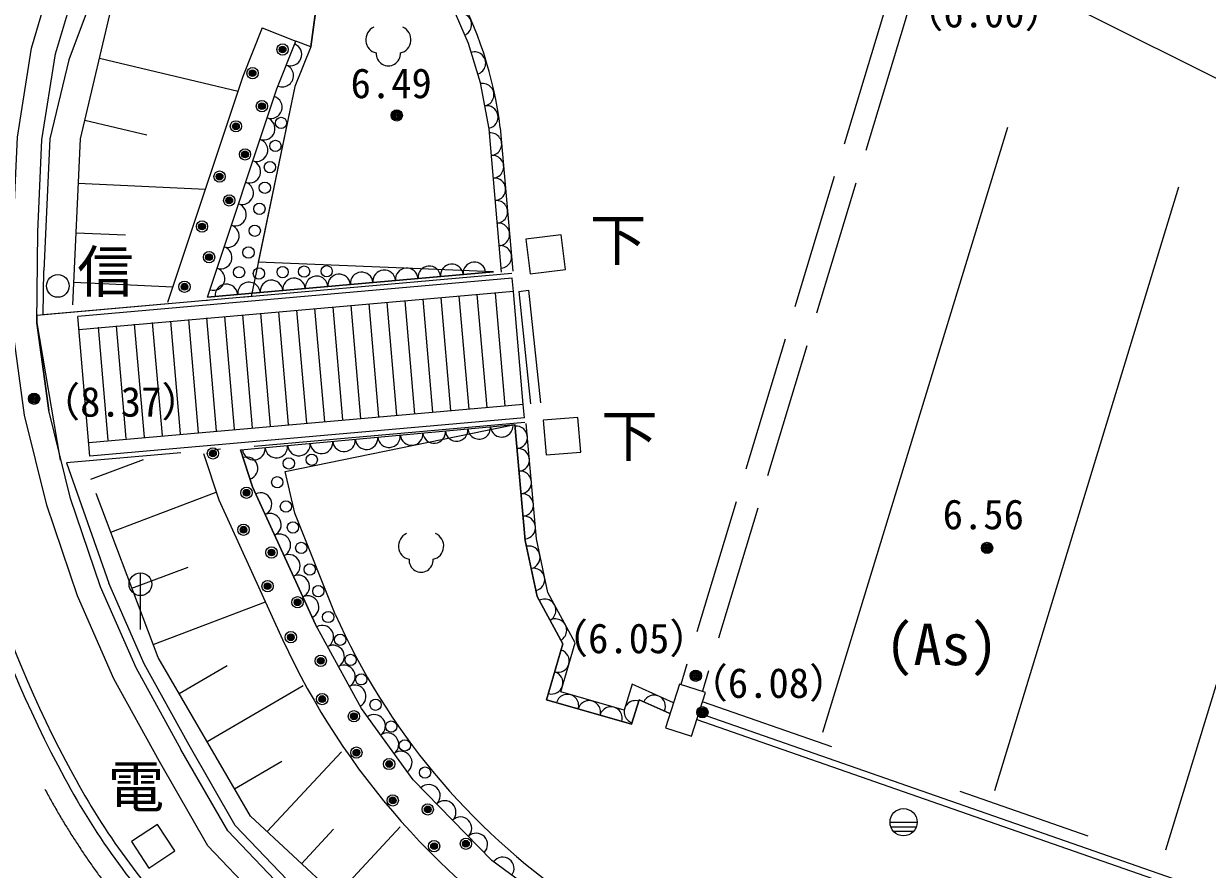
# Model space of a CAD drawing. Units: millimetres, scale not verified. Extents: x -205696 to 203092, y -138500 to 138701.
# Drawn here: x -54431 to -28279, y -12751 to 5923 of the extents above; entities that cross this region are included whole.
import ezdxf
from ezdxf.enums import TextEntityAlignment as Align

# ---------------------------------------------------------------- set-up
doc = ezdxf.new("R2010")
doc.units = ezdxf.units.MM
doc.header["$LTSCALE"] = 500
doc.header["$PDMODE"] = 32
doc.header["$PDSIZE"] = 250
for name, pattern in [('DASHED', [7.5, 6, -1.5]), ('DASHED_SPACED', [12, 6, -6]), ('LONG_DASHED_DOTTED', [15.25, 12, -1.5, 0.25, -1.5])]:
    doc.linetypes.add(name, pattern=pattern)
for name, color, linetype, lineweight in [('0-0_S-SUV', 7, 'Continuous', 13), ('0-3_S-SUV-FRAM', 7, 'Continuous', 13), ('0-A', 1, 'Continuous', 15)]:
    doc.layers.add(name, color=color, linetype=linetype, lineweight=lineweight)
doc.styles.add('ＭＳ ゴシック', font='')
doc.styles.get('ＭＳ ゴシック').set_extended_font_data('MS Gothic')

msp = doc.modelspace()

# ---------------------------------------------------------------- linework, layer by layer
at = {"layer": '0-0_S-SUV'}
for p, q in [((-49164.9, 5831.7), (-48420.4, 5539)), ((-48083.4, 5410), (-48420.4, 5539)), ((-48083.4, 5410), (-48441.4, 4534)), ((-48441.4, 4534), (-49248.4, 656.9)), ((-43900.3, 3619.9), (-43621.3, 457.9)), ((-43611.3, 8.9), (-53209.5, -837.1)), ((-46186, -2725.6), (-46401, -231.6)), ((-45787.5, -2691.3), (-46002.5, -197.3)), ((-45389, -2656.9), (-45604, -162.9)), ((-44990.5, -2622.6), (-45205.5, -128.5)), ((-44591.9, -2588.2), (-44806.9, -94.2)), ((-44193.4, -2553.9), (-44408.4, -59.8)), ((-43794.9, -2519.5), (-44009.9, -25.5)), ((-49374.3, -3000.5), (-49589.3, -506.4)), ((-48975.7, -2966.1), (-49190.7, -472.1)), ((-48577.2, -2931.8), (-48792.2, -437.7)), ((-48178.7, -2897.4), (-48393.7, -403.4)), ((-47780.2, -2863.1), (-47995.2, -369)), ((-47381.6, -2828.7), (-47596.6, -334.7)), ((-46983.1, -2794.4), (-47198.1, -300.3)), ((-46584.6, -2760), (-46799.6, -266)), ((-53620.5, -3718.1), (-54140.5, -636.1)), ((-52562.5, -3275.3), (-52777.5, -781.3)), ((-52164, -3241), (-52379, -746.9)), ((-51765.4, -3206.6), (-51980.4, -712.6)), ((-51366.9, -3172.3), (-51581.9, -678.2)), ((-50968.4, -3137.9), (-51183.4, -643.9)), ((-50569.9, -3103.5), (-50784.9, -609.5)), ((-50171.3, -3069.2), (-50386.3, -575.2)), ((-49772.8, -3034.8), (-49987.8, -540.8)), ((-43396.4, -2485.2), (-52994.5, -3331.1)), ((-42952.1, -2835.7), (-42888.3, -3600.2)), ((-49639.4, -3487.2), (-43576.4, -2928.3)), ((-47548.4, -7118.2), (-48437.4, -4887.2)), ((-51852.5, -7456.2), (-51852.5, -6206.2)), ((-39505.3, -9304.3), (23099.6, -31105.8)), ((-39554.6, -9445.9), (23050.2, -31247.5)), ((-35290.3, -11711.3), (-34690.2, -11711.3)), ((-35020.3, -11711.3), (-34690.2, -11711.3)), ((-35273.1, -11811.3), (-34707.4, -11811.3)), ((-35213.9, -11911.3), (-34766.6, -11911.3))]:
    msp.add_line(p, q, dxfattribs=at)
at = {"layer": '0-0_S-SUV', "lineweight": 25}
for p, q in [((-32692.2, 3630.9), (-36780.3, -9730.3)), ((-32977.2, -11008.3), (-28907.1, 2323.9)), ((-29196.2, -12319.4), (-25120.1, 1009.8))]:
    msp.add_line(p, q, dxfattribs=at)
at = {"layer": '0-0_S-SUV', "linetype": 'LONG_DASHED_DOTTED'}
for p, q in [((-54001.5, -507.2), (-53984.8, 475.4)), ((-43646.1, 405.5), (-54001.5, -507.2)), ((-43360.6, -2883.8), (-53486.7, -3776.3)), ((-53486.7, -3776.3), (-52552.7, -6435.6))]:
    msp.add_line(p, q, dxfattribs=at)
at = {"layer": '0-0_S-SUV', "linetype": 'DASHED'}
msp.add_line((-43494.3, 10.9), (-43230.3, -2473.2), dxfattribs=at)
at = {"layer": '0-0_S-SUV', "linetype": 'DASHED_SPACED'}
msp.add_line((-39416.5, -9049.3), (23188.4, -30850.8), dxfattribs=at)
at = {"layer": '0-0_S-SUV', "linetype": 'DASHED'}
for points in [[(-25954.3, 26550.2), (-31798.6, 18339.5), (-35437.1, 6134.7), (-39911.9, -8672.6)], [(-25547, 26260.2), (-31343.1, 18117.1), (-34958.2, 5990.9), (-39433.3, -8817.3)], [(-51429.5, -10373.3), (-52438.5, -8546.2), (-53244.5, -6713.2), (-53918.5, -4713.2), (-54412.5, -2723.1), (-54684.5, -714.1), (-54664.5, 1337.9), (-54570.5, 3415), (-54258.5, 5380), (-53644.5, 7443), (-52793.5, 9274), (-51553.4, 11439.1), (-47305.3, 17799.2), (-44000.3, 22669.2)], [(-48083.4, 5410), (-47912.4, 6717), (-50930.4, 9947.1)], [(-43494.3, 10.9), (-43277.3, 35.9), (-43013.3, -2448.2)], [(-48979.5, -13677.3), (-50362.2, -12232.3), (-51429.5, -10373.3)]]:
    msp.add_lwpolyline(points, dxfattribs=at)
at = {"layer": '0-0_S-SUV'}
for points in [[(-50952.4, -10109.8), (-51949.5, -8304.3), (-52735.8, -6516.1), (-53394.9, -4560.2), (-53876.4, -2620.6), (-54139.2, -680), (-54119.6, 1322.9), (-54027.4, 3359.7), (-53725.9, 5259), (-53133.5, 7249.4), (-52309, 9023.3), (-51089.8, 11151.9), (-46853.3, 17494.8), (-43550.4, 22361.6)], [(-54424.5, 17828.2), (-25623.3, 3497.3), (-11248.1, 3497.3)], [(-49164.9, 5831.7), (-49588.6, 4754.2), (-51254.6, -236)], [(-50371.4, -117.1), (-48836.4, 4481), (-48420.4, 5539)], [(-50371.4, -117.1), (-44053.4, 445.9), (-49248.4, 656.9)], [(-43369.4, -2784.2), (-43396.4, -2485.2), (-43611.3, 8.9), (-43637.3, 305.9), (-53235.5, -540.1)], [(-43369.4, -2784.2), (-52967.5, -3630.1), (-53235.5, -540.1)], [(-42888.3, -3600.2), (-42121.3, -3536.2), (-42185.1, -2771.7), (-42952.1, -2835.7)], [(-48437.4, -4887.2), (-48653.6, -3964.8), (-43576.4, -2928.3)], [(-43576.4, -2928.3), (-43349.1, -5487.1), (-43088.5, -6728.6), (-42517.3, -7775.3), (-42876.8, -9006.3), (-40998.6, -9544.9), (-40830.6, -9008), (-40172.1, -9301.6)], [(-40070.3, -9073.3), (-40985.3, -8665.3), (-41164.3, -9237.3), (-42566.4, -8835.3), (-42248.4, -7746.2), (-42851.4, -6641.2), (-43101.4, -5450.2), (-43327.4, -2906.2)], [(-50455.1, -3565.5), (-50121.1, -4595.1), (-48709.8, -7676.4)], [(-49639.4, -3487.2), (-49374.4, -4304.2), (-47982.4, -7343.2)], [(-48585.7, -13300.5), (-49922.6, -11903.4), (-50956.8, -10101.9)]]:
    msp.add_lwpolyline(points, dxfattribs=at)
at = {"layer": '0-0_S-SUV', "linetype": 'LONG_DASHED_DOTTED'}
for points in [[(-43267.3, 22341.2), (-44099.3, 20858.2), (-50680.4, 11068.1), (-52826.5, 6754), (-53436.5, 5128), (-53850.3, 3378.1), (-53984.8, 475.4)], [(-37366.3, -19899.1), (-43687.6, -16616.3), (-45363, -15616.7), (-48450.5, -13152.6), (-49761.2, -11782.7), (-50778.1, -10011.6), (-51770.1, -8215.5), (-52552.7, -6435.6)]]:
    msp.add_lwpolyline(points, dxfattribs=at)
at = {"layer": '0-0_S-SUV'}
for points in [[(-42459.3, 495.9), (-42557.3, 1260.9), (-43338.1, 1160.9), (-43240.1, 395.9)], [(-39364.3, -8845.3), (-39938.3, -8661.3), (-40247.7, -9626.3), (-39673.7, -9810.3)], [(-51666.5, -12722.3), (-51092.5, -12345.3), (-51475.8, -11761.7), (-52049.8, -12138.7)]]:
    msp.add_lwpolyline(points, close=True, dxfattribs=at)
for centre, radius in [((-48711.7, 5352.5), 75), ((-48711.7, 5352.5), 60), ((-48711.7, 5352.5), 45), ((-48711.7, 5352.5), 30), ((-48711.7, 5352.5), 15), ((-48711.7, 5352.5), 10), ((-49374, 4830.6), 75), ((-49374, 4830.6), 60), ((-49374, 4830.6), 45), ((-49374, 4830.6), 30), ((-49374, 4830.6), 15), ((-49374, 4830.6), 10), ((-49166.6, 4101.3), 75), ((-49166.6, 4101.3), 60), ((-49166.6, 4101.3), 45), ((-49166.6, 4101.3), 30), ((-49166.6, 4101.3), 15), ((-49166.6, 4101.3), 10), ((-46189.4, 3896.9), 125), ((-46189.4, 3896.9), 100), ((-46189.4, 3896.9), 75), ((-46189.4, 3896.9), 50), ((-49742, 3656.4), 75), ((-49742, 3656.4), 60), ((-49742, 3656.4), 45), ((-49742, 3656.4), 30), ((-49742, 3656.4), 15), ((-49742, 3656.4), 10), ((-48745.7, 3731.8), 125), ((-46189.4, 3896.9), 25), ((-46189.4, 3896.9), 10), ((-48870.6, 3223.3), 125), ((-49541.3, 3035.9), 75), ((-49541.3, 3035.9), 60), ((-49541.3, 3035.9), 45), ((-49541.3, 3035.9), 30), ((-49541.3, 3035.9), 15), ((-49541.3, 3035.9), 10), ((-48991, 2755), 125), ((-50103.3, 2546.4), 75), ((-50103.3, 2546.4), 60), ((-50103.3, 2546.4), 45), ((-50103.3, 2546.4), 30), ((-50103.3, 2546.4), 15), ((-50103.3, 2546.4), 10), ((-49102.5, 2300), 125), ((-49889.2, 2020), 75), ((-49889.2, 2020), 60), ((-49889.2, 2020), 45), ((-49889.2, 2020), 30), ((-49889.2, 2020), 15), ((-49889.2, 2020), 10), ((-49224.4, 1834.7), 125), ((-50491.4, 1444.6), 75), ((-50491.4, 1444.6), 60), ((-50491.4, 1444.6), 45), ((-50491.4, 1444.6), 30), ((-50491.4, 1444.6), 15), ((-50491.4, 1444.6), 10), ((-49325.5, 1351.4), 125), ((-50335.8, 767.2), 75), ((-50335.8, 767.2), 60), ((-50335.8, 767.2), 45), ((-50335.8, 767.2), 30), ((-49464.5, 870.8), 125), ((-50335.8, 767.2), 15), ((-50335.8, 767.2), 10), ((-49672.7, 433.7), 125), ((-49232.6, 407), 125), ((-48709.3, 436.7), 125), ((-48236.5, 448.6), 125), ((-47736.9, 454.5), 125), ((-53677.5, 130.9), 250), ((-50877.7, 114.9), 75), ((-50877.7, 114.9), 60), ((-50877.7, 114.9), 45), ((-50877.7, 114.9), 30), ((-50877.7, 114.9), 15), ((-50877.7, 114.9), 10), ((-54201.5, -2360.1), 125), ((-54201.5, -2360.1), 100), ((-54201.5, -2360.1), 75), ((-54201.5, -2360.1), 50), ((-54201.5, -2360.1), 25), ((-54201.5, -2360.1), 10), ((-50250.5, -3565.3), 75), ((-50250.5, -3565.3), 60), ((-50250.5, -3565.3), 45), ((-50250.5, -3565.3), 30), ((-50250.5, -3565.3), 15), ((-50250.5, -3565.3), 10), ((-48067.8, -3706.4), 125), ((-48573.3, -3786.7), 125), ((-48829.1, -4203), 125), ((-49507.9, -4435.1), 75), ((-49507.9, -4435.1), 60), ((-49507.9, -4435.1), 45), ((-49507.9, -4435.1), 30), ((-49507.9, -4435.1), 15), ((-49507.9, -4435.1), 10), ((-48637.5, -4739.9), 125), ((-49574.8, -5251.3), 75), ((-49574.8, -5251.3), 60), ((-49574.8, -5251.3), 45), ((-49574.8, -5251.3), 30), ((-48481.9, -5201.8), 125), ((-49574.8, -5251.3), 15), ((-49574.8, -5251.3), 10), ((-48955.9, -5755.6), 75), ((-48955.9, -5755.6), 60), ((-48955.9, -5755.6), 45), ((-48955.9, -5755.6), 30), ((-48955.9, -5755.6), 15), ((-48955.9, -5755.6), 10), ((-48298.7, -5654.2), 125), ((-33146.2, -5654.2), 125), ((-33146.2, -5654.2), 100), ((-33146.2, -5654.2), 75), ((-33146.2, -5654.2), 50), ((-33146.2, -5654.2), 25), ((-33146.2, -5654.2), 10), ((-48111.3, -6130), 125), ((-51852.5, -6456.2), 250), ((-49042.9, -6498.2), 75), ((-49042.9, -6498.2), 60), ((-49042.9, -6498.2), 45), ((-49042.9, -6498.2), 30), ((-49042.9, -6498.2), 15), ((-49042.9, -6498.2), 10), ((-47921.1, -6608.4), 125), ((-48380.5, -6852.8), 75), ((-48380.5, -6852.8), 60), ((-48380.5, -6852.8), 45), ((-48380.5, -6852.8), 30), ((-48380.5, -6852.8), 15), ((-48380.5, -6852.8), 10), ((-47703, -7179.4), 125), ((-48529.4, -7625.6), 75), ((-48529.4, -7625.6), 60), ((-48529.4, -7625.6), 45), ((-47437.9, -7680.2), 125), ((-48529.4, -7625.6), 30), ((-48529.4, -7625.6), 15), ((-48529.4, -7625.6), 10), ((-47867, -8147.5), 75), ((-47867, -8147.5), 60), ((-47867, -8147.5), 45), ((-47207.9, -8128.7), 125), ((-47867, -8147.5), 30), ((-47867, -8147.5), 15), ((-47867, -8147.5), 10), ((-39581.3, -8475.3), 125), ((-46971.9, -8555.9), 125), ((-39581.3, -8475.3), 100), ((-39581.3, -8475.3), 75), ((-39581.3, -8475.3), 50), ((-39581.3, -8475.3), 25), ((-39581.3, -8475.3), 10), ((-47836.9, -8990.5), 75), ((-47836.9, -8990.5), 60), ((-47836.9, -8990.5), 45), ((-47836.9, -8990.5), 30), ((-47836.9, -8990.5), 15), ((-47836.9, -8990.5), 10), ((-46656.7, -9117), 125), ((-47134.4, -9371.8), 75), ((-47134.4, -9371.8), 60), ((-47134.4, -9371.8), 45), ((-47134.4, -9371.8), 30), ((-47134.4, -9371.8), 15), ((-47134.4, -9371.8), 10), ((-39435.3, -9284.3), 125), ((-39435.3, -9284.3), 100), ((-39435.3, -9284.3), 75), ((-39435.3, -9284.3), 50), ((-39435.3, -9284.3), 25), ((-39435.3, -9284.3), 10), ((-46308.4, -9599.1), 125), ((-46010.1, -10015.4), 125), ((-47079.2, -10174.7), 75), ((-47079.2, -10174.7), 60), ((-47079.2, -10174.7), 45), ((-47079.2, -10174.7), 30), ((-47079.2, -10174.7), 15), ((-47079.2, -10174.7), 10), ((-46356.7, -10425.6), 75), ((-46356.7, -10425.6), 60), ((-46356.7, -10425.6), 45), ((-46356.7, -10425.6), 30), ((-46356.7, -10425.6), 15), ((-46356.7, -10425.6), 10), ((-45563.9, -10615), 125), ((-46276.4, -11228.4), 75), ((-46276.4, -11228.4), 60), ((-46276.4, -11228.4), 45), ((-46276.4, -11228.4), 30), ((-46276.4, -11228.4), 15), ((-46276.4, -11228.4), 10), ((-45503.6, -11429.2), 75), ((-45503.6, -11429.2), 60), ((-45503.6, -11429.2), 45), ((-45503.6, -11429.2), 30), ((-45503.6, -11429.2), 15), ((-45503.6, -11429.2), 10), ((-34990.3, -11711.3), 300), ((-45363.1, -12240.4), 75), ((-45363.1, -12240.4), 60), ((-45363.1, -12240.4), 45), ((-45363.1, -12240.4), 30), ((-45363.1, -12240.4), 15), ((-45363.1, -12240.4), 10), ((-44660.6, -12186.9), 75), ((-44660.6, -12186.9), 60), ((-44660.6, -12186.9), 45), ((-44660.6, -12186.9), 30), ((-44660.6, -12186.9), 15), ((-44660.6, -12186.9), 10)]:
    msp.add_circle(centre, radius, dxfattribs=at)
for centre, radius, start, end in [((-38185.1, 1454.2), 18255.6, 151.72378, 186.91288), ((-52684, 2530.3), 8851, 7.07179, 50.69522), ((-44784.8, 5902.5), 250, 293.11825, 113.11825), ((-46575, 5568.4), 299.4, 113.44818, 257.28162), ((-46173.4, 5568.4), 299.4, 282.71802, 66.55145), ((-48536.9, 5242.6), 250, 248.53547, 68.53519), ((-46374.2, 5260.2), 267.2, 176.52841, 3.47123), ((-44473, 5050.3), 250, 287.06199, 107.06199), ((-48719.9, 4777.3), 250, 248.53533, 68.53533), ((-44290.6, 4353), 250, 280.59265, 100.59327), ((-48970.6, 4079), 250, 251.53888, 71.53853), ((-44198.7, 3861.5), 250, 280.59296, 100.59296), ((-49128.9, 3604.7), 250, 251.53871, 71.53871), ((-44119.7, 3262.1), 250, 275.04227, 95.04227), ((-49287.3, 3130.5), 250, 251.53871, 71.53871), ((-49445.6, 2656.2), 250, 251.53871, 71.53871), ((-44075.8, 2764), 250, 275.04227, 95.04227), ((-49603.9, 2181.9), 250, 251.53871, 71.53871), ((-44031.9, 2266), 250, 275.04236, 95.04218), ((-49762.3, 1707.7), 250, 251.53871, 71.53871), ((-43987.9, 1767.9), 250, 275.04227, 95.04227), ((-49920.6, 1233.4), 250, 251.53888, 71.53853), ((-43944, 1269.8), 250, 275.04227, 95.04227), ((-50078.9, 759.1), 250, 251.53871, 71.53871), ((-43900, 771.8), 250, 275.04227, 95.04227), ((-45967.3, 275.3), 250, 5.09202, 185.09202), ((-45469.3, 319.7), 250, 5.09202, 185.09202), ((-44971.3, 364.1), 250, 5.09202, 185.09202), ((-44473.3, 408.5), 250, 5.09215, 185.09189), ((-50237.3, 284.9), 250, 251.53871, 71.53871), ((-48457.5, 53.4), 250, 5.09202, 185.09202), ((-47959.4, 97.8), 250, 5.09173, 185.09232), ((-47461.4, 142.2), 250, 5.09202, 185.09202), ((-46963.4, 186.6), 250, 5.09202, 185.09202), ((-46465.4, 231), 250, 5.09202, 185.09202), ((-49951.5, -79.7), 250, 5.09202, 185.09202), ((-49453.5, -35.3), 250, 5.09174, 185.09231), ((-48955.5, 9.1), 250, 5.09215, 185.09189), ((-31318, 1330.1), 25275.7, 184.75937, 208.53198), ((-31318, 1330.1), 25075.7, 184.75937, 208.53198), ((-45861.1, -3138.9), 250, 185.26639, 5.26639), ((-45363.2, -3093), 250, 185.26639, 5.26639), ((-44865.3, -3047.1), 250, 185.26639, 5.26639), ((-44367.4, -3001.2), 250, 185.26608, 5.2667), ((-43869.5, -2955.3), 250, 185.26608, 5.2667), ((-43551.2, -3211.6), 250, 275.07645, 95.07645), ((-48848.4, -3414.2), 250, 185.26639, 5.26639), ((-48350.5, -3368.4), 250, 185.26639, 5.26639), ((-47852.6, -3322.5), 250, 185.26639, 5.26639), ((-47354.7, -3276.6), 250, 185.26639, 5.26639), ((-46856.9, -3230.7), 250, 185.26639, 5.26639), ((-46359, -3184.8), 250, 185.26639, 5.26639), ((-49346.3, -3460.1), 250, 185.26639, 5.26639), ((-49506.9, -3895.7), 250, 287.97067, 107.97067), ((-43507, -3709.6), 250, 275.07645, 95.07645), ((-43462.7, -4207.7), 250, 275.07654, 95.07635), ((-49199, -4687.2), 250, 294.60975, 114.60975), ((-43418.5, -4705.7), 250, 275.07645, 95.07645), ((-48990.8, -5141.8), 250, 294.60975, 114.60975), ((-43374.2, -5203.8), 250, 275.07645, 95.07645), ((-48782.6, -5596.4), 250, 294.60975, 114.60975), ((-45851.5, -5613), 299.4, 113.44818, 257.28162), ((-45450, -5613), 299.4, 282.71802, 66.55145), ((-43270.1, -5863.2), 250, 281.85453, 101.85453), ((-48574.3, -6051), 250, 294.60975, 114.60975), ((-45650.7, -5921.2), 267.2, 176.52841, 3.47123), ((-48366.1, -6505.6), 250, 294.60975, 114.60975), ((-43167.4, -6352.5), 250, 281.85453, 101.85453), ((-48157.9, -6960.2), 250, 294.60975, 114.60975), ((-42922.6, -7032.5), 250, 298.62098, 118.62137), ((-33718.8, -933.9), 15149.5, 204.09326, 235.49604), ((-42683.1, -7471.4), 250, 298.62118, 118.62118), ((-47834.7, -7614.3), 250, 298.58721, 118.58721), ((-33853.8, -849.8), 16349.4, 204.68323, 238.42638), ((-47595.5, -8053.3), 250, 298.58721, 118.58721), ((-42626.9, -8150.9), 250, 253.72143, 73.72143), ((-47356.2, -8492.4), 250, 298.58721, 118.58721), ((-42767.1, -8630.8), 250, 253.72143, 73.72143), ((-47117, -8931.4), 250, 298.58721, 118.58721), ((-42418.3, -9137.8), 250, 344.00046, 164.00046), ((-41937.7, -9275.6), 250, 344.00046, 164.00046), ((-40914.6, -9276.4), 250, 72.62298, 252.62298), ((-40501.4, -9154.8), 250, 335.96765, 155.96765), ((-46690.3, -9585.3), 250, 306.08138, 126.08138), ((-41457.1, -9413.4), 250, 344.00046, 164.00046), ((-46395.9, -9989.4), 250, 306.08138, 126.08138), ((-46101.4, -10393.4), 250, 306.08138, 126.08138), ((-39516.1, -3224.1), 15698.2, 208.22469, 224.27322), ((-39516.1, -3224.1), 15898.2, 208.22469, 224.27322), ((-45478.8, -11129), 250, 314.25438, 134.25438), ((-45129.9, -11487.1), 250, 314.25438, 134.25438), ((-44781, -11845.2), 250, 314.25438, 134.25438), ((-44432, -12203.3), 250, 314.25438, 134.25438), ((-43847.1, -12733.7), 250, 323.63178, 143.63178)]:
    msp.add_arc(centre, radius, start, end, dxfattribs=at)
at = {"layer": '0-0_S-SUV', "linetype": 'DASHED_SPACED'}
for centre, radius, start, end in [((-31318, 1330.1), 25775.7, 184.75937, 208.53198), ((-39516.1, -3224.1), 16398.2, 208.22469, 224.27322)]:
    msp.add_arc(centre, radius, start, end, dxfattribs=at)
at = {"layer": '0-0_S-SUV'}
for p in [(-48711.7, 5352.5), (-49374, 4830.6), (-49166.6, 4101.3), (-46189.4, 3896.9), (-49742, 3656.4), (-49541.3, 3035.9), (-50103.3, 2546.4), (-49889.2, 2020), (-50491.4, 1444.6), (-50335.8, 767.2), (-50877.7, 114.9), (-54201.5, -2360.1), (-50250.5, -3565.3), (-49507.9, -4435.1), (-49574.8, -5251.3), (-48955.9, -5755.6), (-33146.2, -5654.2), (-49042.9, -6498.2), (-48380.5, -6852.8), (-48529.4, -7625.6), (-47867, -8147.5), (-39581.3, -8475.3), (-47836.9, -8990.5), (-47134.4, -9371.8), (-39435.3, -9284.3), (-47079.2, -10174.7), (-46356.7, -10425.6), (-46276.4, -11228.4), (-45503.6, -11429.2), (-45363.1, -12240.4), (-44660.6, -12186.9)]:
    msp.add_point(p, dxfattribs=at)
at = {"layer": '0-3_S-SUV-FRAM'}
for p, q in [((-52757.2, 5160), (-49694.9, 4435.7)), ((-53080.5, 3793.1), (-51713.6, 3469.8)), ((-53223.8, 2400.9), (-50417.5, 2271.4)), ((-53274.3, 1307.5), (-52180.9, 1257.1)), ((-53324.7, 214.2), (-51138, 113.2)), ((-52947.4, -4138.8), (-51782.2, -3698.5)), ((-52507.1, -5303.9), (-50176.8, -4423.4)), ((-52038.5, -6544.2), (-50798.2, -6075.5)), ((-51569.8, -7784.4), (-49089.3, -6847.1)), ((-50996.7, -8868.2), (-49934.9, -8249.1)), ((-50377.7, -9930), (-48254.1, -8691.9)), ((-49049.7, -11919.7), (-47408.8, -10155.5)), ((-49771, -10970.7), (-48730.3, -10364)), ((-48289.6, -12626.6), (-47582.7, -11866.6)), ((-47529.6, -13333.6), (-46115.8, -11813.5))]:
    msp.add_line(p, q, dxfattribs=at)
for points in [[(-43870.4, 435.9), (-44149.4, 3598), (-44339.9, 4616.5), (-44606.2, 5484.2), (-44963.4, 6320.9), (-45543.2, 7324.6), (-46383.6, 8385.3), (-47235.7, 9185.6), (-49745.3, 10896.5)], [(-53347.8, -285.3), (-53178.7, 3378.1), (-52431.9, 6535.3), (-50910.9, 9728.3)], [(-44053.4, 445.9), (-50371.4, -117.1), (-48836.4, 4481), (-48420.4, 5539)], [(-2478.8, -34083.8), (-14869, -29278.7), (-18574.1, -27370.6), (-23871.1, -24446.6), (-41995.4, -14097.3), (-44088.4, -12556), (-45822.4, -10776.3), (-46969.3, -9202.4), (-47982.4, -7343.2), (-49374.4, -4304.2), (-49639.4, -3487.2), (-43576.4, -2928.3)], [(-40172.1, -9301.6), (-40830.6, -9008), (-40998.6, -9544.9), (-42876.8, -9006.3), (-42517.3, -7775.3), (-43088.5, -6728.6), (-43349.1, -5487.1), (-43576.4, -2928.3)], [(-36773.1, -19756.4), (-43515.9, -16274.9), (-46616.9, -14182.5), (-49416.9, -11578.2), (-51461.6, -8070.7), (-52829.8, -4450.1)]]:
    msp.add_lwpolyline(points, dxfattribs=at)
at = {"layer": '0-A'}
for p, q in [((-53394.9, -4560.2), (-53876.4, -2620.6)), ((-52735.8, -6516.1), (-53394.9, -4560.2)), ((-51949.5, -8304.3), (-52735.8, -6516.1)), ((-50952.4, -10109.8), (-51949.5, -8304.3)), ((-49922.6, -11903.4), (-50956.8, -10101.9)), ((-48585.7, -13300.5), (-49922.6, -11903.4))]:
    msp.add_line(p, q, dxfattribs=at)
msp.add_lwpolyline([(-1272.9, 71635.8), (-7360.5, 58046), (-16382.3, 44899.5), (-18890.4, 42093.6), (-29846.7, 30588), (-38309.8, 19172.5), (-41220.3, 16556.1), (-44076.3, 16008.1), (-46560.3, 16724.1), (-50438.4, 10973.1), (-50958.6, 9964.2), (-47912.4, 6717), (-48083.4, 5410), (-48441.4, 4534), (-49406.4, -102.2), (-54137.6, -519.2), (-54139.2, -680), (-53876.4, -2620.6)], dxfattribs=at)

# ---------------------------------------------------------------- texts
at = {"layer": '0-0_S-SUV', "style": 'ＭＳ ゴシック'}
for s, height, p in [('（6.00）', 659.8, (-35012.6, 5643.2)), ('6.49', 659.8, (-47208.7, 4080.1)), ('下', 916.4, (-41920.6, 420.6)), ('信', 916.4, (-53249.7, -285.3)), ('（8.37）', 659.8, (-54083.9, -2953.8)), ('下', 916.4, (-41670.5, -3909.8)), ('6.56', 659.8, (-34126.3, -5440)), ('（6.05）', 659.8, (-42861.6, -8177.2)), ('(As)', 916.4, (-35396.5, -8517.6)), ('（6.08）', 659.8, (-39773.6, -9164.1)), ('電', 916.4, (-52575.1, -11658.6))]:
    msp.add_text(s, height=height, dxfattribs=at).set_placement(p, align=Align.BOTTOM_LEFT)

doc.saveas('drawing.dxf')
